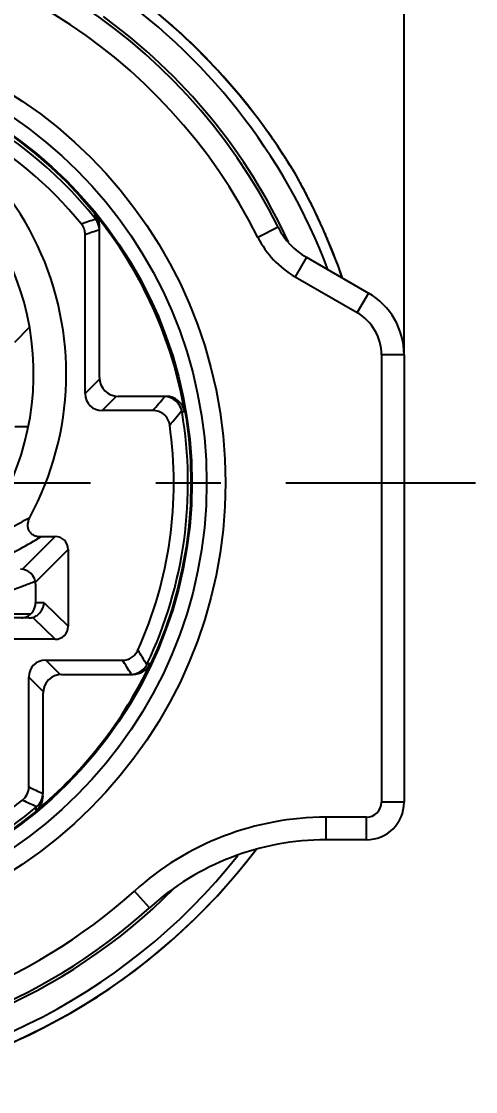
# Model space of a CAD drawing. Header units: millimetres. Extents: x 0 to 420, y 0 to 297.
# Drawn here: x 143.31 to 155.39, y 137.88 to 166.36 of the extents above; entities that cross this region are included whole.
import ezdxf
from ezdxf.enums import TextEntityAlignment as Align

# ---------------------------------------------------------------- set-up
doc = ezdxf.new("R2010")
doc.units = ezdxf.units.MM
doc.header["$LTSCALE"] = 23.1
doc.linetypes.add('CENTER', pattern=[0.6, 0.375, -0.075, 0.075, -0.075])
doc.layers.get('0').update_dxf_attribs({"linetype": 'CONTINUOUS'})
doc.layers.add('STARTBEZUEGE', color=7, linetype='CONTINUOUS')
doc.styles.get("Standard").update_dxf_attribs({"font": 'arial.ttf'})
doc.styles.add('TEXTSTYLE_3', font='arial.ttf')
doc.dimstyles.new('DIMSTYLE_2', dxfattribs={"dimtxt": 3, "dimasz": 3.3, "dimexe": 1.5, "dimexo": 0, "dimgap": 0.75, "dimtad": 1, "dimdec": 3, "dimdsep": 46, "dimtxsty": 'STANDARD', "dimblk": '_FILLED', "dimblk1": '_FILLED', "dimblk2": '_FILLED', "dimcen": 0.09, "dimadec": 3, "dimazin": 2, "dimtol": 1, "dimtp": 0.4, "dimtm": 0.4, "dimtfac": 0.6, "dimtdec": 3, "dimtofl": 0, "dimtmove": 0, "dimatfit": 3, "dimldrblk": '_FILLED', "dimfxl": 1, "dimtolj": 1, "dimarcsym": 0})

# ---------------------------------------------------------------- blocks, each defined once
blk = doc.blocks.new('_FILLED')
at = {"color": 0, "linetype": 'BYBLOCK'}
blk.add_solid([(0, 0), (-1, 0.1515), (-1, -0.1515)], dxfattribs=at)
blk = doc.blocks.new('*D1')
at = {"color": 2, "linetype": 'CONTINUOUS'}
for p, q in [((119.489, 157.483), (119.489, 208.58)), ((153.489, 157.483), (153.489, 208.58)), ((119.489, 207.08), (136.489, 207.08)), ((153.489, 207.08), (136.489, 207.08))]:
    blk.add_line(p, q, dxfattribs=at)
at = {"color": 2, "linetype": 'CONTINUOUS', "xscale": 3.3, "yscale": 3.3, "zscale": 3.3, "rotation": 180}
blk.add_blockref('_FILLED', (119.489, 207.08), dxfattribs=at)
at = {"color": 2, "linetype": 'CONTINUOUS', "xscale": 3.3, "yscale": 3.3, "zscale": 3.3}
blk.add_blockref('_FILLED', (153.489, 207.08), dxfattribs=at)
at = {"color": 2, "linetype": 'CONTINUOUS', "style": 'TEXTSTYLE_3'}
for s, p in [('+0.4', (138.82, 210.38)), ('-0.4', (138.506, 207.98))]:
    blk.add_text(s, height=1.8, dxfattribs=at).set_placement(p, align=Align.CENTER)
at = {"color": 2, "linetype": 'CONTINUOUS'}
blk.add_text('34', height=3, dxfattribs=at).set_placement((134.01, 208.58), align=Align.CENTER)

msp = doc.modelspace()

# ---------------------------------------------------------------- linework, layer by layer
at = {"color": 9, "linetype": 'CONTINUOUS'}
for p, q in [((149.5962, 163.783), (149.576, 163.8091)), ((149.5962, 163.783), (149.5765, 163.8093)), ((149.5962, 163.783), (149.593, 163.7875)), ((150.5078, 162.4428), (150.5015, 162.4535)), ((150.5078, 162.4428), (150.5015, 162.4531)), ((150.747, 162.0282), (150.741, 162.039)), ((150.741, 162.039), (150.7467, 162.0283)), ((145.2798, 161.1073), (145.2772, 161.2222)), ((145.3889, 160.8131), (145.3835, 160.8112)), ((150.1399, 160.8786), (149.6028, 160.6112)), ((151.4378, 160.5981), (151.4458, 160.5794)), ((151.4481, 160.5744), (151.4458, 160.5794)), ((151.4458, 160.5794), (151.448, 160.5744)), ((151.4458, 160.5794), (151.4479, 160.5743)), ((150.8906, 160.0803), (150.5906, 159.5606)), ((150.5906, 159.5606), (152.2392, 158.6088)), ((152.5392, 159.1284), (152.2392, 158.6088)), ((143.1392, 157.8246), (143.5311, 158.2164)), ((153.4892, 157.483), (152.8892, 157.483)), ((152.8892, 157.483), (152.8892, 145.5799)), ((145.3913, 156.8343), (145.0111, 156.454)), ((145.4633, 156.0018), (145.8435, 156.382)), ((147.1316, 156.3783), (147.1157, 156.3596)), ((147.6559, 155.9631), (147.5846, 155.9636)), ((143.1392, 155.5799), (143.4968, 155.5799)), ((144.2088, 152.646), (143.3396, 151.7768)), ((143.686, 151.4303), (144.5552, 152.2996)), ((143.6385, 151.4422), (143.6808, 151.4581)), ((143.9231, 150.8857), (143.6892, 150.8836)), ((143.9231, 150.8857), (144.5552, 150.2612)), ((143.6177, 150.4978), (144.2078, 149.9148)), ((144.3435, 148.9778), (143.9633, 149.3581)), ((146.6619, 149.2661), (146.7401, 149.2675)), ((146.2406, 148.9809), (146.2322, 148.9941)), ((143.5111, 148.9059), (143.8913, 148.5256)), ((143.8887, 145.8079), (143.8802, 145.8119)), ((153.4892, 145.5799), (152.8892, 145.5799)), ((143.7079, 145.3546), (143.71, 145.4476)), ((152.4892, 145.1799), (151.4161, 145.1799)), ((151.4161, 144.5799), (151.4161, 145.1799)), ((152.4892, 144.5799), (152.4892, 145.1799)), ((146.72, 142.771), (146.3175, 143.2159))]:
    msp.add_line(p, q, dxfattribs=at)
at = {"color": 7, "linetype": 'CONTINUOUS'}
for p, q in [((150.5541, 162.3677), (150.5015, 162.4535)), ((150.6291, 162.2436), (150.5541, 162.3677)), ((150.6292, 162.2435), (150.6289, 162.2435)), ((150.6991, 162.1166), (150.6291, 162.2436)), ((150.7471, 162.0281), (150.6991, 162.1166)), ((145.0111, 156.454), (145.0111, 160.6782)), ((145.3892, 156.8799), (145.3892, 160.9068)), ((150.8906, 160.0803), (152.5392, 159.1284)), ((153.4892, 157.483), (153.4892, 145.5799)), ((147.0917, 156.3799), (145.8892, 156.3799)), ((146.8089, 156.0018), (145.4633, 156.0018)), ((143.8397, 152.646), (144.2088, 152.646)), ((144.5552, 152.2996), (144.5552, 150.2612)), ((143.6892, 151.3799), (143.6892, 150.8826)), ((143.5148, 150.4852), (141.0892, 150.4852)), ((143.5494, 150.5799), (142.4892, 150.5799)), ((144.2078, 149.9148), (141.0892, 149.9148)), ((143.9633, 149.3581), (145.9985, 149.3581)), ((144.3892, 148.9799), (146.2875, 148.9799)), ((143.5111, 145.987), (143.5111, 148.9059)), ((143.8892, 145.8311), (143.8892, 148.4799)), ((152.4892, 144.5799), (151.4161, 144.5799))]:
    msp.add_line(p, q, dxfattribs=at)
for points in [[(149.593, 163.7875), (149.0996, 164.4126), (148.5309, 165.0632), (147.9381, 165.6745), (147.3214, 166.2484), (146.682, 166.7857), (146.0207, 167.2869), (145.4892, 167.6494)], [(150.5015, 162.4535), (150.414, 162.5938), (150.2761, 162.8094), (150.1212, 163.044), (149.9487, 163.296), (149.7582, 163.5637), (149.593, 163.7875)], [(151.4481, 160.5744), (151.3369, 160.8294), (151.2003, 161.1282), (151.0683, 161.4035), (150.9426, 161.655), (150.8248, 161.8822), (150.747, 162.0282)], [(151.8474, 159.5279), (151.7442, 159.8308), (151.4481, 160.5744)], [(138.3443, 137.8779), (139.1324, 137.9927), (139.9802, 138.1599), (140.8059, 138.3677), (141.6113, 138.6148), (142.3963, 138.8999), (143.161, 139.2219), (143.9053, 139.5802), (144.6292, 139.9743), (145.3327, 140.4039), (146.0153, 140.8691), (146.6768, 141.37), (147.3165, 141.9071), (147.9334, 142.4808), (148.5265, 143.0918), (149.0955, 143.7423), (149.5555, 144.3249)]]:
    msp.add_lwpolyline(points, dxfattribs=at)
at = {"color": 9, "linetype": 'CONTINUOUS'}
for radius in [12.25, 11.3585, 11.332]:
    msp.add_circle((136.4892, 154.0799), radius, dxfattribs=at)
at = {"color": 7, "linetype": 'CONTINUOUS'}
msp.add_circle((136.4892, 154.0799), 11.75, dxfattribs=at)
for centre, radius, start, end in [((136.4892, 154.0799), 15.25, 26.47563, 153.52437), ((136.4892, 154.0799), 15.3285, 24.68742, 54.03011), ((136.4892, 154.0799), 11.2542, 38.63947, 141.36053), ((136.4892, 154.0799), 10.876, 39.2714, 81.8271), ((136.4892, 156.98), 8.0161, 331.52056, 78.87898), ((136.4892, 156.98), 7.15, 218.65379, 217.90698), ((136.4892, 154.0799), 11.3244, 9.57227, 39.10172), ((144.8892, 160.9068), 0.5, 359.99783, 39.10361), ((144.8931, 160.7981), 0.4951, 36.79949, 38.63921), ((144.8881, 160.7948), 0.5012, 8.3547, 14.43735), ((144.8896, 160.795), 0.4996, 359.99975, 8.36279), ((151.8406, 161.7257), 1.9, 206.47563, 240), ((151.5892, 157.483), 1.9, 0, 60), ((145.8892, 156.8799), 0.5, 180, 270), ((147.0917, 155.8811), 0.4989, 81.87283, 90.00011), ((147.0915, 155.8796), 0.5004, 14.24364, 81.87432), ((147.1628, 155.8799), 0.5001, 9.57661, 89.99633), ((136.4892, 154.0799), 11.2542, 334.67578, 9.63532), ((147.0966, 155.8808), 0.495, 9.63651, 14.25657), ((136.4892, 154.0799), 10.876, 335.81949, 8.10581), ((143.2892, 151.3799), 0.4, 0, 90), ((143.2899, 150.8825), 0.3993, 292.86779, 0.0141), ((143.2891, 150.8856), 0.4025, 274.4588, 292.79095), ((136.4892, 154.0799), 11.3244, 309.60202, 334.8514), ((146.2099, 149.4795), 0.4996, 269.99975, 331.2099), ((146.2875, 149.48), 0.5, 270.00207, 334.84883), ((146.2144, 149.4778), 0.4951, 331.20004, 334.67508), ((144.3892, 148.4799), 0.5, 90, 180), ((143.3896, 145.8311), 0.4996, 312.43229, 0.00027), ((136.4892, 154.0799), 10.876, 278.9926, 309.06912), ((143.3892, 145.7399), 0.5, 309.60224, 0.00015), ((152.4892, 145.5799), 1, 270, 360), ((136.4892, 154.0799), 11.2542, 277.87046, 309.91198), ((143.3924, 145.8274), 0.4951, 309.9124, 312.4452), ((151.4161, 137.5799), 7, 90, 132.13441), ((136.4892, 154.0799), 15.3285, 224.83825, 315.16175), ((136.4892, 154.0799), 15.25, 227.86551, 312.13441)]:
    msp.add_arc(centre, radius, start, end, dxfattribs=at)
at = {"color": 9, "linetype": 'CONTINUOUS'}
for centre, radius, start, end in [((136.4892, 154.0799), 14.65, 26.47563, 153.52437), ((136.3538, 153.8456), 16.5563, 36.99913, 56.50545), ((136.4892, 154.0799), 16.0163, 20.75216, 55.79363), ((135.8687, 153.4825), 17.1623, 35.86208, 36.8827), ((135.7445, 153.3925), 17.3157, 35.3776, 35.86268), ((135.4727, 153.2036), 17.6467, 33.3438, 35.36694), ((135.2711, 153.0698), 17.8887, 33.09768, 33.34684), ((134.8421, 152.7914), 18.4001, 32.50736, 33.09451), ((134.5079, 152.5781), 18.7965, 32.32592, 32.50816), ((134.1931, 152.3795), 19.1687, 31.70319, 32.3243), ((135.3323, 153.0818), 17.8305, 31.39502, 31.66813), ((135.8949, 153.4245), 17.1717, 30.90245, 31.3969), ((135.6197, 153.8904), 17.177, 28.60048, 29.09749), ((135.0443, 153.5759), 17.8328, 28.33188, 28.60234), ((133.8532, 152.933), 19.1863, 27.60421, 28.29755), ((134.508, 153.2766), 18.4468, 27.21094, 27.60079), ((134.7057, 153.3785), 18.2244, 26.91911, 27.21019), ((134.9297, 153.4921), 17.9733, 26.26128, 26.91958), ((135.131, 153.5921), 17.7485, 26.01628, 26.25945), ((135.2791, 153.6642), 17.5838, 25.23737, 26.01679), ((168.8823, 91.5604), 73.4278, 108.741973, 109.055807), ((135.4138, 153.7282), 17.4346, 25.05716, 25.23582), ((135.524, 153.7795), 17.3131, 24.11327, 25.05769), ((167.0791, 99.4881), 65.0478, 109.48339, 109.831733), ((135.6319, 153.8282), 17.1947, 23.9265, 24.11209), ((135.6837, 153.8512), 17.138, 23.46075, 23.92657), ((135.7284, 153.8706), 17.0893, 23.18291, 23.4607), ((151.8406, 161.7257), 2.5, 206.47563, 240), ((136.24, 154.089), 16.533, 22.93685, 23.09554), ((136.2114, 154.0771), 16.5641, 19.20791, 22.93634), ((151.5892, 157.483), 1.3, 0, 60), ((121.9735, 177.6087), 32.9189, 318.97653, 319.79699), ((120.0156, 178.3227), 35.4652, 320.18401, 320.9978), ((109.2954, 126.5247), 43.7172, 31.30425, 31.89766), ((112.5962, 127.6541), 39.8343, 32.39261, 33.01485), ((165.2918, 191.4235), 50.3873, 244.38846, 244.85301), ((166.7983, 196.7265), 56.217, 245.34132, 245.76962), ((152.4892, 145.5799), 0.4, 270, 360), ((151.4161, 137.5799), 7.6, 90, 132.13441), ((136.4892, 154.0799), 16.0163, 218.2469, 321.7531), ((136.3541, 154.314), 16.556, 276.99958, 322.88799), ((136.4892, 154.0799), 14.65, 227.86559, 312.13441)]:
    msp.add_arc(centre, radius, start, end, dxfattribs=at)
at = {"color": 7, "linetype": 'CONTINUOUS'}
for centre, major_axis, ratio, start_param, end_param in [((145.5639, 156.5546), (0.425, 0.425), 0.8319782, -3.8355307, -2.4476546), ((144.0934, 152.1841), (0.3651, 0.3651), 0.7745967, -0.659058, 0.659058), ((143.1148, 150.8815), (0.5978, -0.3159), 0.4004988, -0.6485035, -0.3955497), ((144.0934, 150.3753), (0.3665, -0.3621), 0.7764598, -0.6661055, 0.654355), ((144.0639, 148.8053), (0.425, -0.425), 0.8319782, 2.4476546, 3.8355307)]:
    msp.add_ellipse(centre, major_axis=major_axis, ratio=ratio, start_param=start_param, end_param=end_param, dxfattribs=at)
for points, knots in [([(145.0111, 160.6782), (145.0111, 160.7296), (144.9936, 160.8333), (144.9415, 160.9246), (144.909, 160.9644)], [0, 0, 0, 0, 0.5000016, 1, 1, 1, 1]), ([(147.2566, 155.6135), (147.249, 155.6668), (147.2166, 155.772), (147.1148, 155.9022), (146.9715, 155.9846), (146.8627, 156.0018), (146.8089, 156.0018)], [0, 0, 0, 0, 0.2501243, 0.4999955, 0.7498714, 1, 1, 1, 1]), ([(143.5352, 153.1576), (143.5203, 153.1301), (143.4947, 153.0727), (143.4737, 152.9807), (143.4766, 152.8857), (143.5099, 152.7962), (143.5729, 152.7243), (143.6549, 152.6765), (143.7458, 152.6509), (143.8085, 152.646), (143.8397, 152.646)], [0, 0, 0, 0, 0.1250723, 0.2501376, 0.3751067, 0.4999711, 0.6248377, 0.7498242, 0.8749147, 1, 1, 1, 1]), ([(143.6177, 150.4978), (143.6574, 150.5091), (143.7349, 150.5477), (143.86, 150.6689), (143.913, 150.7984), (143.9231, 150.8857)], [0, 0, 0, 0, 0.2392774, 0.4906054, 1, 1, 1, 1]), ([(145.9985, 149.3581), (146.0417, 149.3581), (146.1286, 149.3698), (146.2485, 149.4239), (146.347, 149.511), (146.3933, 149.5856), (146.411, 149.625)], [0, 0, 0, 0, 0.2500537, 0.4999998, 0.7499471, 1, 1, 1, 1]), ([(143.3439, 145.6359), (143.3955, 145.6778), (143.4818, 145.7856), (143.5111, 145.9205), (143.5111, 145.987)], [0, 0, 0, 0, 0.4999963, 1, 1, 1, 1])]:
    msp.add_open_spline(points, degree=3, knots=knots, dxfattribs=at)
msp.add_open_spline([(145.3734, 160.9198), (145.3573, 160.9824), (145.3282, 161.0429), (145.2895, 161.0947)], degree=3, dxfattribs=at)
at = {"color": 9, "linetype": 'CONTINUOUS'}
for points, knots in [([(142.0386, 152.3953), (142.1699, 152.4542), (142.6778, 152.6902), (143.1738, 152.9515), (143.5352, 153.1576)], [0, 0, 0, 0, 0.2570058, 1, 1, 1, 1]), ([(142.3083, 151.8294), (142.4428, 151.8928), (142.9629, 152.1464), (143.4702, 152.4261), (143.8397, 152.646)], [0, 0, 0, 0, 0.2569748, 1, 1, 1, 1]), ([(142.9392, 151.1799), (143.0078, 151.2065), (143.1418, 151.2555), (143.3746, 151.3435), (143.539, 151.4048), (143.6385, 151.4422)], [0, 0, 0, 0, 0.2954439, 0.5729729, 1, 1, 1, 1])]:
    msp.add_open_spline(points, degree=3, knots=knots, dxfattribs=at)
at = {"layer": 'STARTBEZUEGE', "color": 2, "linetype": 'CENTER'}
msp.add_line((136.4892, 154.0799), (155.3907, 154.0799), dxfattribs=at)

# ---------------------------------------------------------------- dimensions: what is measured, and where the dimension line sits
at = {"color": 2, "linetype": 'CONTINUOUS'}
dim = msp.add_linear_dim(base=(119.4892, 207.0799), p1=(153.4892, 157.483), p2=(119.4892, 157.483), angle=180, dimstyle='DIMSTYLE_2', dxfattribs=at)
dim.commit()
dim.dimension.update_dxf_attribs({"geometry": '*D1', "text_midpoint": (136.4892, 207.0799), "dimtype": 160})

doc.saveas('drawing.dxf')
